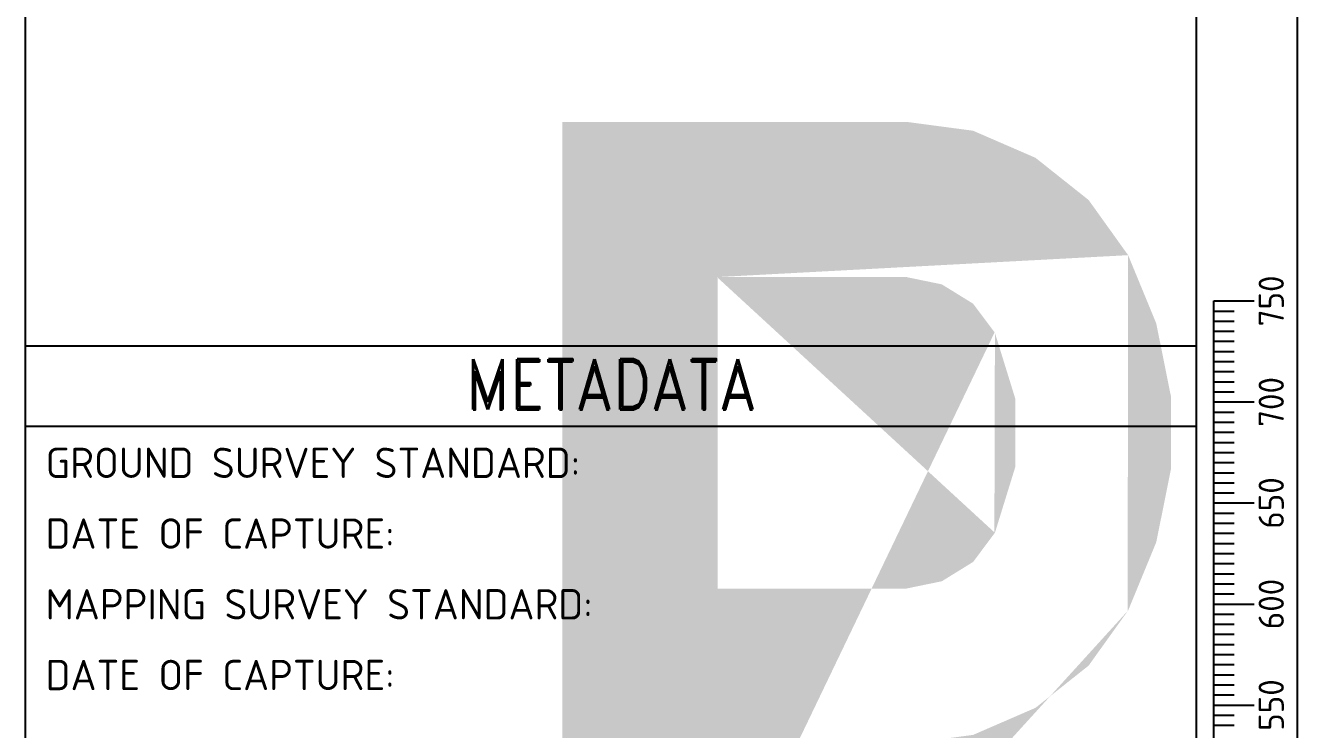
# Model space of a CAD drawing. Header units: millimetres. Extents: x 0 to 1038, y -1303 to 297.
# Drawn here: x 352.5 to 415.5, y 113.7 to 148.5 of the extents above; entities that cross this region are included whole.
import ezdxf
from ezdxf.enums import TextEntityAlignment as Align

# ---------------------------------------------------------------- set-up
doc = ezdxf.new("R2010")
doc.units = ezdxf.units.MM
for name, color, linetype in [('GREEN', 84, 'Continuous'), ('L18', 4, 'Continuous'), ('orange', 30, 'Continuous'), ('TBLK18', 4, 'Continuous'), ('TBLK25', 1, 'Continuous'), ('TBLK35', 3, 'Continuous'), ('TBLK50', 7, 'Continuous')]:
    doc.layers.add(name, color=color, linetype=linetype)
doc.styles.add('ISO', font='iso3098b.shx')
doc.styles.add('ROMAND', font='romand')

# ---------------------------------------------------------------- blocks, each defined once
blk = doc.blocks.new('A3BBLK')
at = {"layer": 'TBLK50'}
for p, q in [((352.5, 4.5), (352.5, 292.5)), ((415.5, 4.5), (415.5, 292.5))]:
    blk.add_line(p, q, dxfattribs=at)
blk = doc.blocks.new('a3_in_vtblk')
at = {"layer": 'TBLK35'}
for p, q in [((410.5, 37), (410.5, 292.5)), ((352.5, 132.649), (410.5, 132.649)), ((410.5, 128.649), (352.5, 128.649))]:
    blk.add_line(p, q, dxfattribs=at)
blk.add_blockref('A3BBLK', (0, 0))
at = {"layer": 'TBLK18', "style": 'ISO'}
for s, p in [('GROUND SURVEY STANDARD:', (353.5, 126.105)), ('DATE OF CAPTURE:', (353.5, 122.605)), ('MAPPING SURVEY STANDARD:', (353.5, 119.105)), ('DATE OF CAPTURE:', (353.5, 115.605))]:
    blk.add_text(s, height=1.5, dxfattribs=at).set_placement(p)
for tag, p, height in [('GROUND_SURVEY_STD.', (381.875, 126.105), 1.8), ('SURVEY_CAPTURE_DATE', (381.945, 122.605), 1.8), ('MAPPING_SURVEY_STD.', (381.945, 119.105), 1.8), ('MAPPING_CAPTURE_DATE', (381.945, 115.605), 1.8), ('PROJECT_ZONE', (381.945, 112.105), 1.8), ('HEIGHT_DATUM', (381.945, 108.605), 1.8), ('CLIENT_STREET_NAME', (355.514, 86.941), 1.5), ('CLIENT_SUBURB_POSTCODE', (388.488, 86.941), 1.5), ('CLIENT_TELEPHONE_NO.', (368.306, 84.677), 1.5), ('CLIENT_FAX_NO.', (393.555, 84.677), 1.5), ('STREET_NAME', (355.514, 62.1), 1.5), ('SUBURB_POSTCODE', (388.488, 62.1), 1.5), ('TELEPHONE_NO.', (368.306, 59.836), 1.5), ('FAX_NO.', (393.555, 59.836), 1.5)]:
    blk.add_attdef(tag, p, '', height=height, dxfattribs=at)
for tag, p in [('CLIENT_MR_DIRECTORATE', (381.5, 92.96)), ('MR_DIRECTORATE', (381.5, 68.119))]:
    blk.add_attdef(tag, text='', height=1.5, dxfattribs=at).set_placement(p, align=Align.CENTER)
at = {"layer": 'TBLK25', "style": 'ROMAND', "width": 0.85}
blk.add_text('METADATA', height=2.5, dxfattribs=at).set_placement((381.5, 129.493), align=Align.CENTER)
at = {"layer": 'TBLK25', "style": 'ISO'}
for tag, height, p in [('CLIENT_MR__BRANCH', 2, (381.5, 90.04)), ('MR_BRANCH', 2, (381.5, 65.199)), ('ROAD_SECTION', 1.75, (384.5, 29.162)), ('SLK', 1.75, (384.5, 26.108)), ('CHAINAGE', 1.75, (384.5, 19.205))]:
    blk.add_attdef(tag, text='', height=height, dxfattribs=at).set_placement(p, align=Align.CENTER)
for tag, p, height in [('FILE_NUMBER', (371.773, 54.237), 2.5), ('DESIGNED_/_DRAWN', (371.773, 49.487), 2), ('VERIFIED', (371.773, 44.487), 2), ('APPROVED', (371.773, 39.487), 2), ('LOCAL_AUTHORITY', (370.48, 16.733), 1.25)]:
    blk.add_attdef(tag, p, '', height=height, dxfattribs=at)
at = {"layer": 'TBLK35', "style": 'ISO', "width": 0.9}
for tag, p in [('ROAD_PROJECT&NUMBER', (384.5, 32.231)), ('DRAWING_DESCRIPTION', (384.5, 22.288))]:
    blk.add_attdef(tag, text='', height=2.5, dxfattribs=at).set_placement(p, align=Align.CENTER)
at = {"layer": 'TBLK50', "style": 'ISO'}
blk.add_attdef('MRWA_DRG_NUMBER', (356.288, 6.085), '', height=5, dxfattribs=at)
blk = doc.blocks.new('sca10_3')
at = {"layer": 'L18'}
for p, q in [((-4.145, 89), (-2.145, 89)), ((-4.145, 14), (-4.145, 89)), ((-4.145, 88.5), (-3.145, 88.5)), ((-4.145, 88), (-3.145, 88)), ((-4.145, 87.5), (-3.145, 87.5)), ((-4.145, 87), (-3.145, 87)), ((-4.145, 86.5), (-3.145, 86.5)), ((-4.145, 86), (-3.145, 86)), ((-4.145, 85.5), (-3.145, 85.5)), ((-4.145, 85), (-3.145, 85)), ((-4.145, 84.5), (-3.145, 84.5)), ((-4.145, 84), (-2.145, 84)), ((-4.145, 83.5), (-3.145, 83.5)), ((-4.145, 83), (-3.145, 83)), ((-4.145, 82.5), (-3.145, 82.5)), ((-4.145, 82), (-3.145, 82)), ((-4.145, 81.5), (-3.145, 81.5)), ((-4.145, 81), (-3.145, 81)), ((-4.145, 80.5), (-3.145, 80.5)), ((-4.145, 80), (-3.145, 80)), ((-4.145, 79.5), (-3.145, 79.5)), ((-4.145, 79), (-2.145, 79)), ((-4.145, 78.5), (-3.145, 78.5)), ((-4.145, 78), (-3.145, 78)), ((-4.145, 77.5), (-3.145, 77.5)), ((-4.145, 77), (-3.145, 77)), ((-4.145, 76.5), (-3.145, 76.5)), ((-4.145, 76), (-3.145, 76)), ((-4.145, 75.5), (-3.145, 75.5)), ((-4.145, 75), (-3.145, 75)), ((-4.145, 74.5), (-3.145, 74.5)), ((-4.145, 74), (-2.145, 74)), ((-4.145, 73.5), (-3.145, 73.5)), ((-4.145, 73), (-3.145, 73)), ((-4.145, 72.5), (-3.145, 72.5)), ((-4.145, 72), (-3.145, 72)), ((-4.145, 71.5), (-3.145, 71.5)), ((-4.145, 71), (-3.145, 71)), ((-4.145, 70.5), (-3.145, 70.5)), ((-4.145, 70), (-3.145, 70)), ((-4.145, 69.5), (-3.145, 69.5)), ((-4.145, 69), (-2.145, 69)), ((-4.145, 68.5), (-3.145, 68.5)), ((-4.145, 68), (-3.145, 68))]:
    blk.add_line(p, q, dxfattribs=at)
at = {"layer": 'L18', "style": 'ISO'}
for s, p in [('750', (-0.678, 89)), ('700', (-0.678, 84)), ('650', (-0.678, 79)), ('600', (-0.678, 74)), ('550', (-0.678, 69))]:
    blk.add_text(s, height=1.25, rotation=90, dxfattribs=at).set_placement(p, align=Align.CENTER)

msp = doc.modelspace()

# ---------------------------------------------------------------- hatches: boundary and pattern name
at = {"layer": 'GREEN'}
h = msp.add_hatch(color=256, dxfattribs=at)
h.paths.add_polyline_path([(396.130242, 136.047794), (396.104466, 136.047794)], flags=16)
edge = h.paths.add_edge_path(flags=17)
edge.add_line((386.77366, 120.63392), (386.77366, 136.047794))
edge.add_line((386.77366, 136.047794), (396.130242, 136.047794))
edge.add_line((397.88299, 135.686934), (396.130242, 136.047794))
edge.add_line((397.88299, 135.686934), (399.429532, 134.733232))
edge.add_line((399.429532, 134.733232), (400.512112, 133.289793))
edge.add_line((400.512112, 133.289793), (401.517365, 130.042054))
edge.add_line((401.517365, 130.042054), (401.517365, 126.63966))
edge.add_line((401.517365, 126.63966), (400.512112, 123.391921))
edge.add_line((400.512112, 123.391921), (399.429532, 121.948481))
edge.add_line((399.429532, 121.948481), (397.88299, 120.99478))
edge.add_line((397.88299, 120.99478), (396.130242, 120.63392))
edge.add_line((396.130242, 120.63392), (386.77366, 120.63392))
h.paths.add_polyline_path([(396.104466, 143.728954), (396.130242, 143.728954)], flags=16)
edge = h.paths.add_edge_path()
edge.add_line((386.77366, 88.74937), (379.092499, 88.74937))
edge.add_line((379.092499, 88.74937), (379.092499, 143.728954))
edge.add_line((379.092499, 143.728954), (396.130242, 143.728954))
edge.add_line((399.429532, 143.290767), (396.130242, 143.728954))
edge.add_line((399.429532, 143.290767), (402.522617, 141.950431))
edge.add_line((402.522617, 141.950431), (405.151739, 139.862598))
edge.add_line((405.151739, 139.862598), (407.110693, 137.130373))
edge.add_line((407.110693, 137.130373), (408.502581, 133.753756))
edge.add_line((408.502581, 133.753756), (409.224301, 130.170932))
edge.add_line((409.224301, 130.170932), (409.224301, 126.510782))
edge.add_line((409.224301, 126.510782), (408.502581, 122.927958))
edge.add_line((408.502581, 122.927958), (407.110693, 119.551341))
edge.add_line((407.110693, 119.551341), (405.151739, 116.819116))
edge.add_line((405.151739, 116.819116), (402.522617, 114.731283))
edge.add_line((402.522617, 114.731283), (399.429532, 113.390946))
edge.add_line((399.429532, 113.390946), (396.130242, 112.952759))
edge.add_line((396.130242, 112.952759), (386.77366, 112.952759))
edge.add_line((386.77366, 112.952759), (386.77366, 88.74937))
edge = h.paths.add_edge_path()
edge.add_line((386.77366, 136.047794), (386.747884, 136.047794))
edge.add_line((400.512112, 123.391921), (400.486336, 123.391921))
edge.add_line((400.512112, 133.289793), (400.486336, 133.289793))
edge.add_line((379.092499, 88.74937), (379.066723, 88.74937))
edge.add_line((407.110693, 119.551341), (407.084918, 119.551341))
edge.add_line((407.110693, 137.130373), (407.084918, 137.130373))
h = msp.add_hatch(color=256, dxfattribs=at)
h.paths.add_polyline_path([(396.130242, 136.047794), (396.104466, 136.047794)], flags=16)
edge = h.paths.add_edge_path(flags=17)
edge.add_line((386.77366, 120.63392), (386.77366, 136.047794))
edge.add_line((386.77366, 136.047794), (396.130242, 136.047794))
edge.add_line((397.88299, 135.686934), (396.130242, 136.047794))
edge.add_line((397.88299, 135.686934), (399.429532, 134.733232))
edge.add_line((399.429532, 134.733232), (400.512112, 133.289793))
edge.add_line((400.512112, 133.289793), (401.517365, 130.042054))
edge.add_line((401.517365, 130.042054), (401.517365, 126.63966))
edge.add_line((401.517365, 126.63966), (400.512112, 123.391921))
edge.add_line((400.512112, 123.391921), (399.429532, 121.948481))
edge.add_line((399.429532, 121.948481), (397.88299, 120.99478))
edge.add_line((397.88299, 120.99478), (396.130242, 120.63392))
edge.add_line((396.130242, 120.63392), (386.77366, 120.63392))
h.paths.add_polyline_path([(396.104466, 143.728954), (396.130242, 143.728954)], flags=16)
edge = h.paths.add_edge_path()
edge.add_line((386.77366, 88.74937), (379.092499, 88.74937))
edge.add_line((379.092499, 88.74937), (379.092499, 143.728954))
edge.add_line((379.092499, 143.728954), (396.130242, 143.728954))
edge.add_line((399.429532, 143.290767), (396.130242, 143.728954))
edge.add_line((399.429532, 143.290767), (402.522617, 141.950431))
edge.add_line((402.522617, 141.950431), (405.151739, 139.862598))
edge.add_line((405.151739, 139.862598), (407.110693, 137.130373))
edge.add_line((407.110693, 137.130373), (408.502581, 133.753756))
edge.add_line((408.502581, 133.753756), (409.224301, 130.170932))
edge.add_line((409.224301, 130.170932), (409.224301, 126.510782))
edge.add_line((409.224301, 126.510782), (408.502581, 122.927958))
edge.add_line((408.502581, 122.927958), (407.110693, 119.551341))
edge.add_line((407.110693, 119.551341), (405.151739, 116.819116))
edge.add_line((405.151739, 116.819116), (402.522617, 114.731283))
edge.add_line((402.522617, 114.731283), (399.429532, 113.390946))
edge.add_line((399.429532, 113.390946), (396.130242, 112.952759))
edge.add_line((396.130242, 112.952759), (386.77366, 112.952759))
edge.add_line((386.77366, 112.952759), (386.77366, 88.74937))
edge = h.paths.add_edge_path()
edge.add_line((386.77366, 136.047794), (386.747884, 136.047794))
edge.add_line((400.512112, 123.391921), (400.486336, 123.391921))
edge.add_line((400.512112, 133.289793), (400.486336, 133.289793))
edge.add_line((379.092499, 88.74937), (379.066723, 88.74937))
edge.add_line((407.110693, 119.551341), (407.084918, 119.551341))
edge.add_line((407.110693, 137.130373), (407.084918, 137.130373))

# ---------------------------------------------------------------- block references
at = {"color": 1}
msp.add_blockref('a3_in_vtblk', (0, 0), dxfattribs=at)
at = {"layer": 'orange'}
msp.add_blockref('sca10_3', (415.5, 45.868453), dxfattribs=at)

doc.saveas('drawing.dxf')
